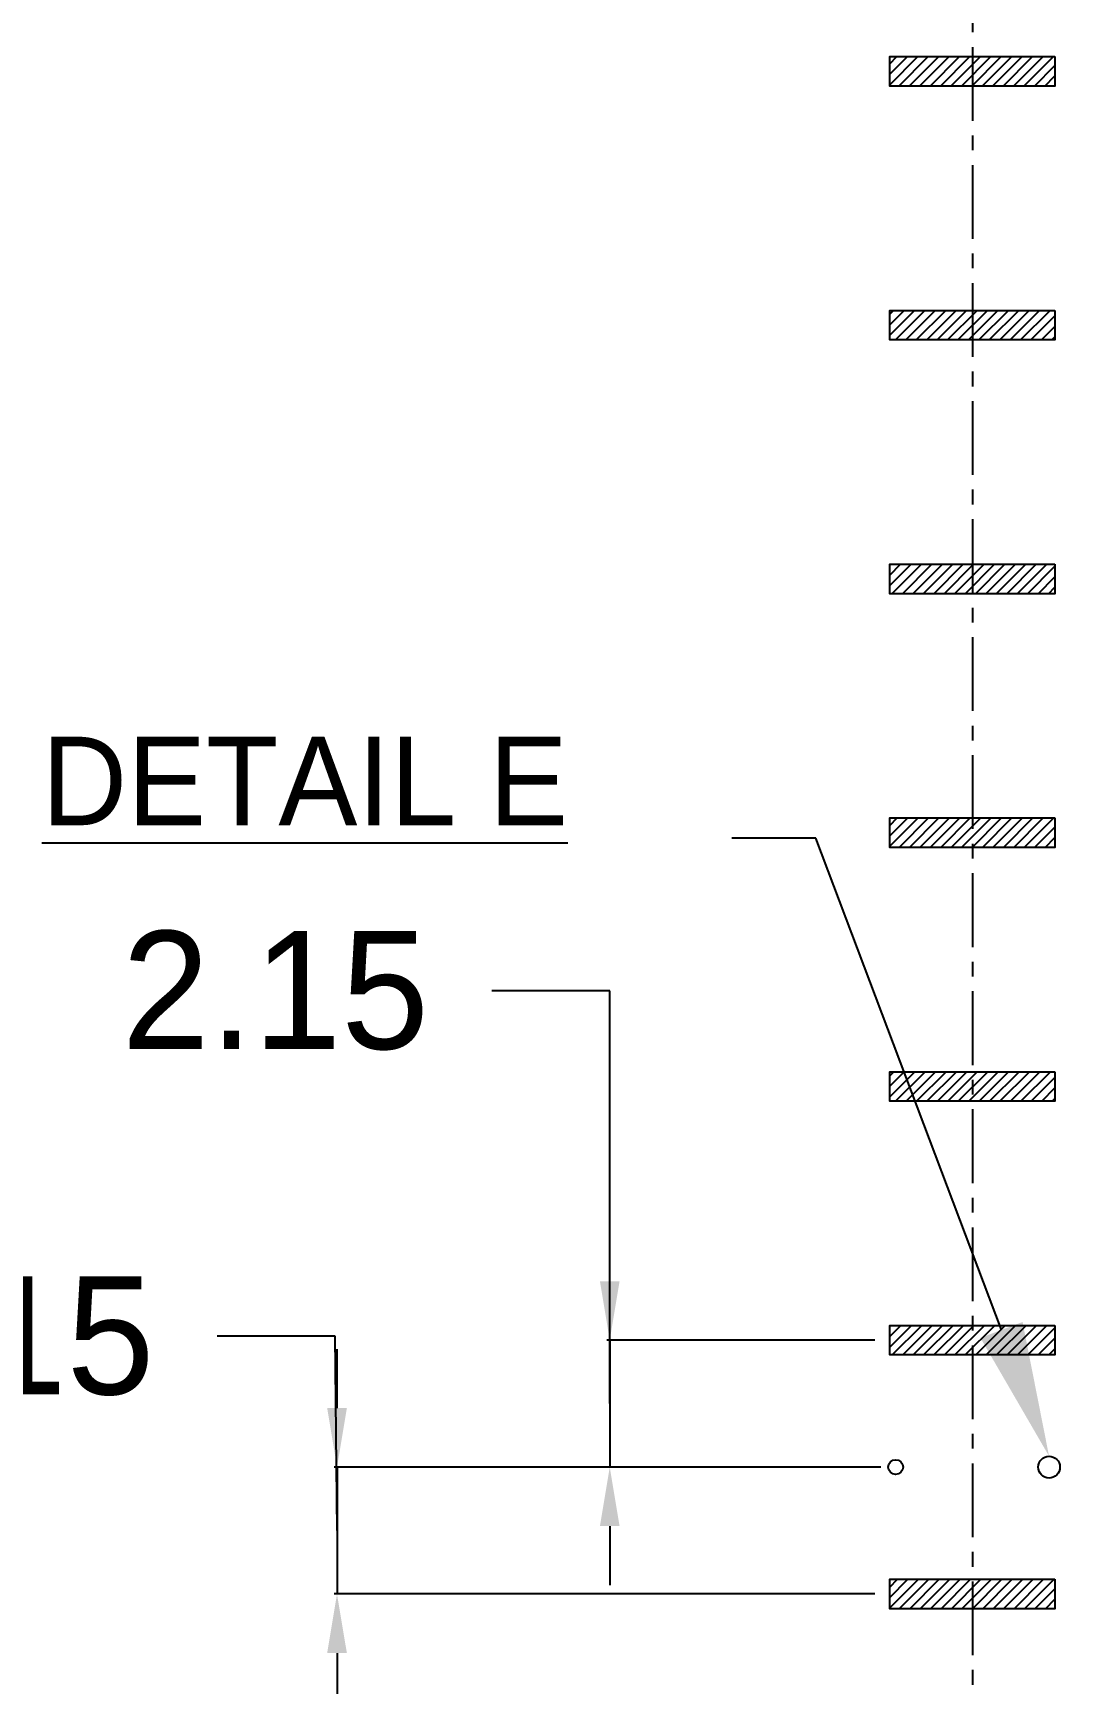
# Model space of a CAD drawing. Extents: x -356 to -83, y -298 to -106.
# Drawn here: x -289.49 to -272.09, y -282.71 to -254.73 of the extents above; entities that cross this region are included whole.
import ezdxf

# ---------------------------------------------------------------- set-up
doc = ezdxf.new("R2010")
doc.units = 0
doc.header["$MEASUREMENT"] = 0
doc.linetypes.add('CENTER', pattern=[2, 1.25, -0.25, 0.25, -0.25])
doc.layers.get('0').update_dxf_attribs({"linetype": 'CONTINUOUS'})
doc.layers.get('DEFPOINTS').update_dxf_attribs({"linetype": 'CONTINUOUS'})
for name, color, linetype in [('CENTER', 1, 'CENTER'), ('DIM', 3, 'CONTINUOUS'), ('half_bottom', 4, 'CONTINUOUS')]:
    doc.layers.add(name, color=color, linetype=linetype)
doc.dimstyles.new('STANDARD$0', dxfattribs={"dimtxt": 0.18, "dimasz": 0.18, "dimexe": 0.18, "dimexo": 0.0625, "dimgap": 0.09, "dimtad": 0, "dimtih": 1, "dimtoh": 1, "dimdec": 4, "dimzin": 0, "dimdsep": 46, "dimtxsty": 'STANDARD', "dimcen": 0.09, "dimadec": 0, "dimazin": 0, "dimtfac": 1, "dimtdec": 4, "dimtofl": 0, "dimtmove": 0, "dimatfit": 3, "dimfxl": 1, "dimtolj": 1, "dimtzin": 0, "dimarcsym": 0})

# ---------------------------------------------------------------- blocks, each defined once
blk = doc.blocks.new('*D42')
at = {"layer": 'DEFPOINTS', "color": 0, "linetype": 'Continuous', "transparency": 16777216}
for p in [(-78.199, 128.632), (-82.943, 126.482), (-78.099, 126.482)]:
    blk.add_point(p, dxfattribs=at)
at = {"layer": 'DIM', "color": 0, "linetype": 'Continuous', "lineweight": -2, "transparency": 16777216}
for p, q in [((-82.942, 134.553), (-84.942, 134.553)), ((-82.943, 127.557), (-82.942, 134.553)), ((-82.943, 129.632), (-82.943, 130.632)), ((-78.449, 128.632), (-82.993, 128.632)), ((-82.943, 128.632), (-82.943, 126.482)), ((-78.349, 126.482), (-82.993, 126.482)), ((-82.943, 125.482), (-82.943, 124.482))]:
    blk.add_line(p, q, dxfattribs=at)
at = {"layer": 'DIM', "color": 0, "linetype": 'Continuous', "transparency": 16777216}
for points in [[(-83.11, 129.632), (-82.777, 129.632), (-82.943, 128.632)], [(-83.11, 125.482), (-82.777, 125.482), (-82.943, 126.482)]]:
    blk.add_solid(points, dxfattribs=at)
at = {"layer": 'DIM', "color": 0, "linetype": 'Continuous', "transparency": 16777216, "insert": (-88.609, 134.553), "char_height": 2, "attachment_point": 5}
blk.add_mtext('\\A1;2.15', dxfattribs=at)
blk = doc.blocks.new('*D43')
at = {"layer": 'DEFPOINTS', "color": 0, "linetype": 'Continuous', "transparency": 16777216}
for p in [(-78.099, 126.482), (-87.565, 124.332), (-78.199, 124.332)]:
    blk.add_point(p, dxfattribs=at)
at = {"layer": 'DIM', "color": 0, "linetype": 'Continuous', "lineweight": -2, "transparency": 16777216}
for p, q in [((-87.595, 128.7), (-89.595, 128.7)), ((-87.565, 125.407), (-87.595, 128.7)), ((-87.565, 127.482), (-87.565, 128.482)), ((-78.349, 126.482), (-87.615, 126.482)), ((-87.565, 126.482), (-87.565, 124.332)), ((-78.449, 124.332), (-87.615, 124.332)), ((-87.565, 123.332), (-87.565, 122.332))]:
    blk.add_line(p, q, dxfattribs=at)
at = {"layer": 'DIM', "color": 0, "linetype": 'Continuous', "transparency": 16777216}
for points in [[(-87.732, 127.482), (-87.398, 127.482), (-87.565, 126.482)], [(-87.732, 123.332), (-87.398, 123.332), (-87.565, 124.332)]]:
    blk.add_solid(points, dxfattribs=at)
at = {"layer": 'DIM', "color": 0, "linetype": 'Continuous', "transparency": 16777216, "insert": (-93.262, 128.7), "char_height": 2, "attachment_point": 5}
blk.add_mtext('\\A1;2.15', dxfattribs=at)

msp = doc.modelspace()

# ---------------------------------------------------------------- hatches: boundary and pattern name
at = {"layer": 'half_bottom'}
h = msp.add_hatch(dxfattribs=at)
h.set_pattern_fill('ANSI31', color=256, angle=180, style=0)
h.set_pattern_definition([(225, (-622.31223, 43.88071), (0.088388348, -0.088388348), [])])
h.paths.add_polyline_path([(-272.17544, -220.73225), (-274.97544, -220.73225), (-274.97544, -221.23225), (-272.17544, -221.23225)])
h.paths.add_polyline_path([(-272.17544, -225.03225), (-274.97544, -225.03225), (-274.97544, -225.53225), (-272.17544, -225.53225)])
h.paths.add_polyline_path([(-272.17544, -229.33225), (-274.97544, -229.33225), (-274.97544, -229.83225), (-272.17544, -229.83225)])
h.paths.add_polyline_path([(-272.17544, -233.63225), (-274.97544, -233.63225), (-274.97544, -234.13225), (-272.17544, -234.13225)])
h.paths.add_polyline_path([(-272.17544, -237.93225), (-274.97544, -237.93225), (-274.97544, -238.43225), (-272.17544, -238.43225)])
h.paths.add_polyline_path([(-272.17544, -242.23225), (-274.97544, -242.23225), (-274.97544, -242.73225), (-272.17544, -242.73225)])
h.paths.add_polyline_path([(-272.17544, -246.53225), (-274.97544, -246.53225), (-274.97544, -247.03225), (-272.17544, -247.03225)])
h.paths.add_polyline_path([(-272.17544, -250.83225), (-274.97544, -250.83225), (-274.97544, -251.33225), (-272.17544, -251.33225)])
h.paths.add_polyline_path([(-272.17544, -255.13225), (-274.97544, -255.13225), (-274.97544, -255.63225), (-272.17544, -255.63225)])
h.paths.add_polyline_path([(-272.17544, -259.43225), (-274.97544, -259.43225), (-274.97544, -259.93225), (-272.17544, -259.93225)])
h.paths.add_polyline_path([(-272.17544, -263.73225), (-274.97544, -263.73225), (-274.97544, -264.23225), (-272.17544, -264.23225)])
h.paths.add_polyline_path([(-272.17544, -268.03225), (-274.97544, -268.03225), (-274.97544, -268.53225), (-272.17544, -268.53225)])
h.paths.add_polyline_path([(-272.17544, -272.33225), (-274.97544, -272.33225), (-274.97544, -272.83225), (-272.17544, -272.83225)])
h.paths.add_polyline_path([(-272.17544, -276.63225), (-274.97544, -276.63225), (-274.97544, -277.13225), (-272.17544, -277.13225)])
h.paths.add_polyline_path([(-272.17544, -280.93225), (-274.97544, -280.93225), (-274.97544, -281.43225), (-272.17544, -281.43225)])

# ---------------------------------------------------------------- linework, layer by layer
for centre, radius in [((-274.87544, -279.03225), 0.125), ((-272.27544, -279.03225), 0.185)]:
    msp.add_circle(centre, radius)
at = {"layer": 'CENTER'}
msp.add_line((-273.57544, -214.96953), (-273.57544, -289.23292), dxfattribs=at)
at = {"layer": 'DIM', "linetype": 'Continuous'}
for p, q in [((-276.22705, -268.37687), (-277.64967, -268.37687)), ((-273.08139, -276.70803), (-276.22705, -268.37687))]:
    msp.add_line(p, q, dxfattribs=at)
msp.add_solid([(-272.72486, -276.57371), (-273.43793, -276.84236), (-272.27544, -278.84725)], dxfattribs=at)
at = {"layer": 'half_bottom'}
for points in [[(-272.17544, -255.13225), (-272.17544, -255.63225), (-274.97544, -255.63225), (-274.97544, -255.13225)], [(-272.17544, -259.43225), (-272.17544, -259.93225), (-274.97544, -259.93225), (-274.97544, -259.43225)], [(-272.17544, -263.73225), (-272.17544, -264.23225), (-274.97544, -264.23225), (-274.97544, -263.73225)], [(-272.17544, -268.03225), (-272.17544, -268.53225), (-274.97544, -268.53225), (-274.97544, -268.03225)], [(-272.17544, -272.33225), (-272.17544, -272.83225), (-274.97544, -272.83225), (-274.97544, -272.33225)], [(-272.17544, -276.63225), (-272.17544, -277.13225), (-274.97544, -277.13225), (-274.97544, -276.63225)], [(-272.17544, -280.93225), (-272.17544, -281.43225), (-274.97544, -281.43225), (-274.97544, -280.93225)]]:
    msp.add_lwpolyline(points, close=True, dxfattribs=at)

# ---------------------------------------------------------------- texts
at = {"layer": 'DIM'}
msp.add_text('%%UDETAIL E%%U', height=1.5, dxfattribs=at).set_placement((-289.34587, -268.15586))

# ---------------------------------------------------------------- dimensions: what is measured, and where the dimension line sits
at = {"layer": 'DIM', "linetype": 'Continuous'}
for base, p1, p2, picture, middle in [((-279.71995, -279.03225), (-274.97544, -276.88225), (-274.87544, -279.03225), '*D42', (-282.71839, -270.96149)), ((-284.34152, -281.18225), (-274.87544, -279.03225), (-274.97544, -281.18225), '*D43', (-287.37172, -276.8142))]:
    dim = msp.add_linear_dim(base=base, p1=p1, p2=p2, angle=90, dimstyle='STANDARD$0', override={"dimtxt": 2, "dimasz": 1, "dimexe": 0.05, "dimexo": 0.25, "dimgap": 1, "dimtih": 0, "dimdec": 2, "dimzin": 8, "dimcen": 0.5, "dimtdec": 3, "dimtmove": 1}, dxfattribs=at)
    dim.commit()
    dim.dimension.update_dxf_attribs({"geometry": picture, "text_midpoint": middle, "dimtype": 128, "insert": (-196.77653, -405.51438)})

doc.saveas('drawing.dxf')
